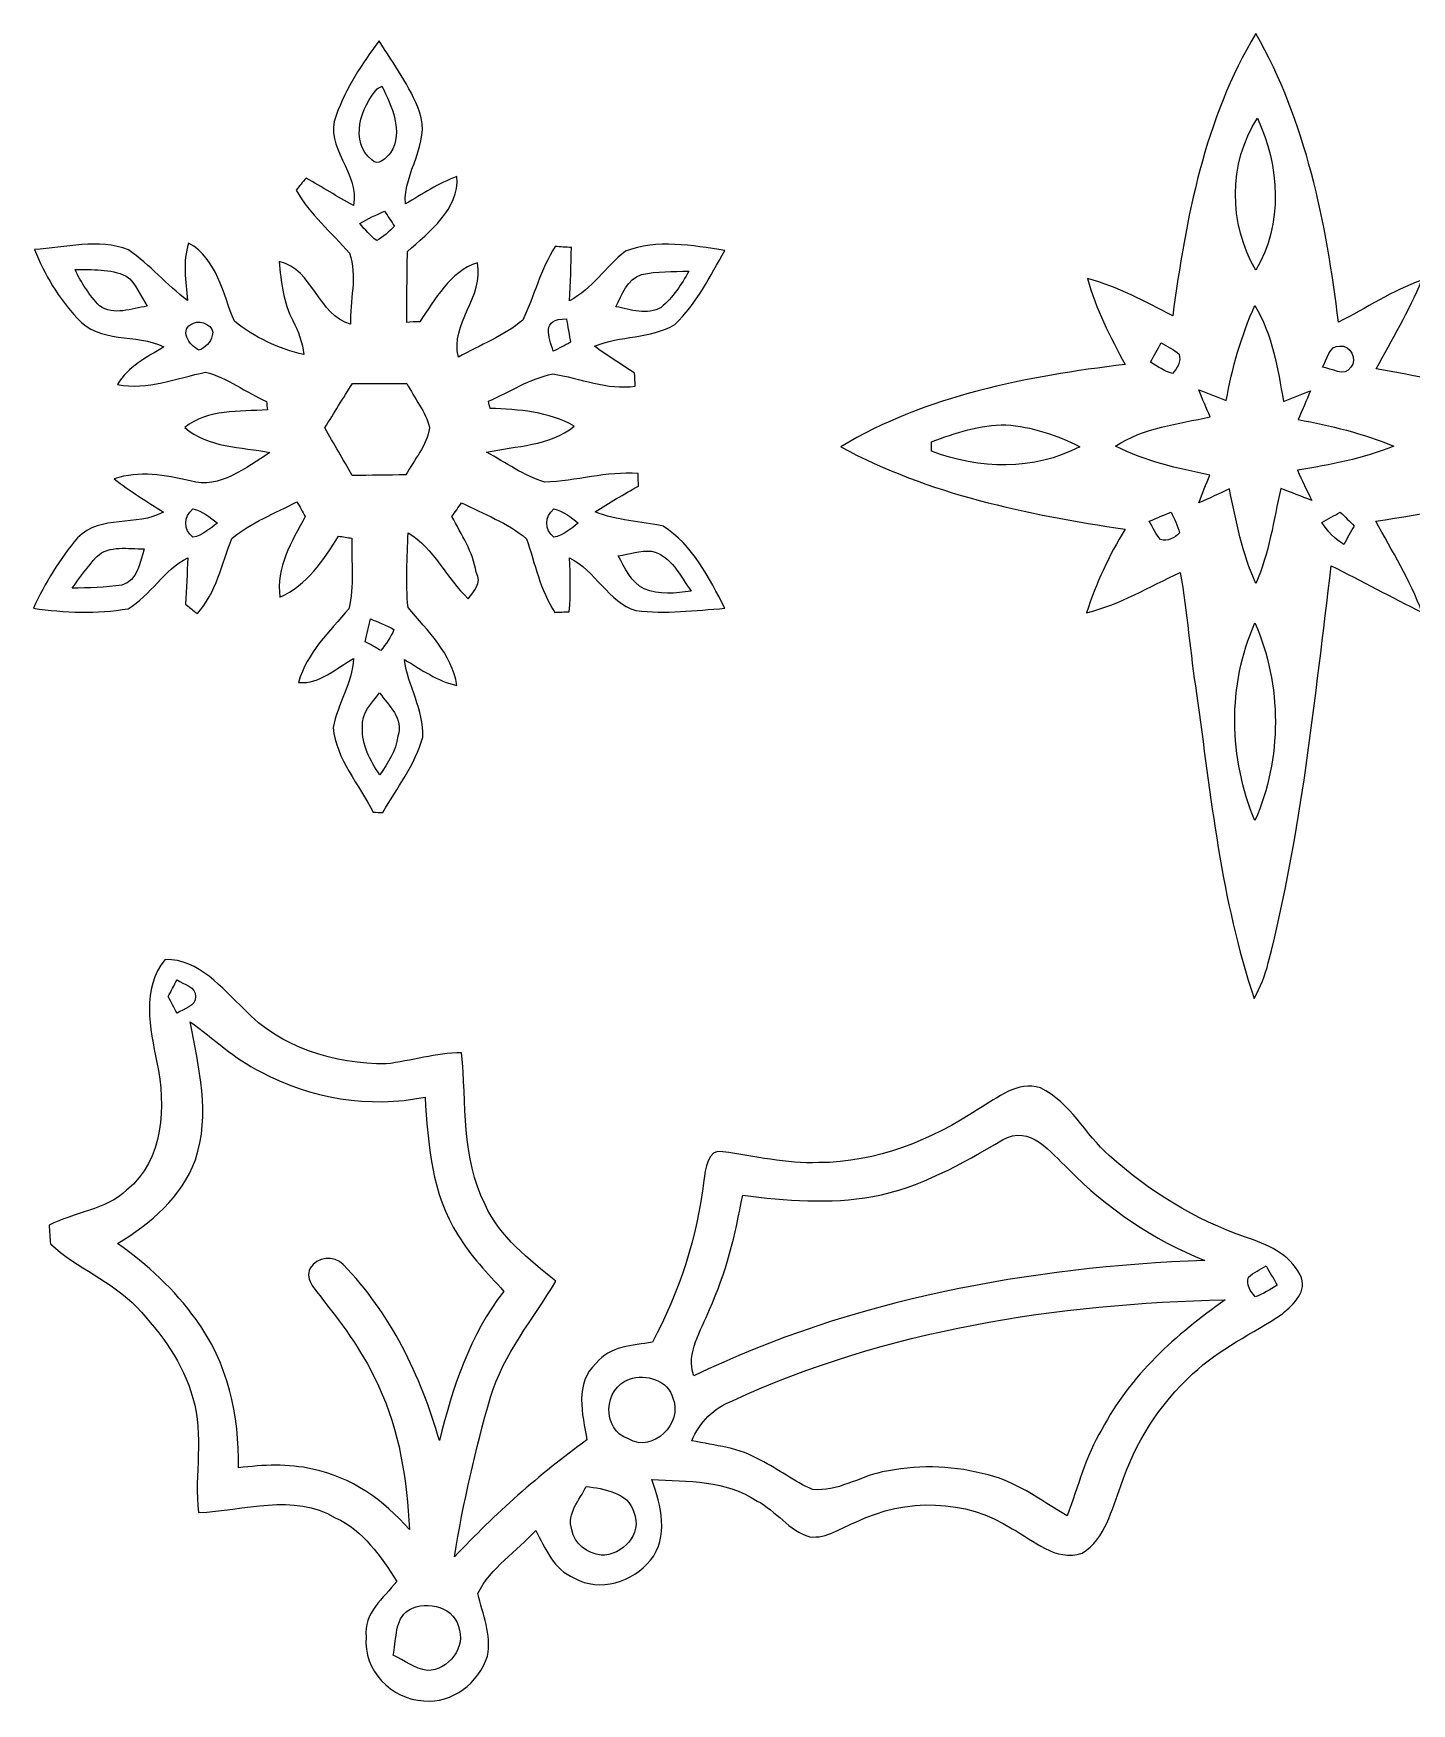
# Model space of a CAD drawing. Header units: centimetres. Extents: x -16.1 to 16.2, y -16 to 16.
# Drawn here: x -15.77 to -1.5, y -1.41 to 15.88 of the extents above; entities that cross this region are included whole.
import ezdxf

# ---------------------------------------------------------------- set-up
doc = ezdxf.new("R2010")
doc.units = ezdxf.units.CM
doc.header["$MEASUREMENT"] = 0
doc.layers.add('Camada 1', color=7, linetype='Continuous')

msp = doc.modelspace()

# ---------------------------------------------------------------- linework, layer by layer
at = {"layer": 'Camada 1', "color": 142}
for points, knots in [([(-12.63826, 15.03433), (-12.53949, 15.31796), (-12.37192, 15.56914), (-12.19235, 15.80691), (-12.19235, 15.80691), (-12.04383, 15.56738), (-11.87027, 15.33772), (-11.77325, 15.07102), (-11.77325, 15.07102), (-11.65437, 14.74117), (-11.94223, 14.45048), (-11.92107, 14.11887), (-11.92107, 14.11887), (-11.74574, 14.21836), (-11.57781, 14.33407), (-11.38661, 14.40215), (-11.38661, 14.40215), (-11.36086, 14.06137), (-11.67448, 13.83242), (-11.89955, 13.62428), (-11.89955, 13.62428), (-11.90343, 13.38016), (-11.90554, 13.13639), (-11.90696, 12.89226), (-11.90696, 12.89226), (-11.86215, 12.89473), (-11.81735, 12.89685), (-11.77219, 12.89897), (-11.77219, 12.89897), (-11.61168, 13.1318), (-11.45999, 13.41367), (-11.17494, 13.50998), (-11.17494, 13.50998), (-11.10192, 13.15332), (-11.45999, 12.88027), (-11.37214, 12.53243), (-11.37214, 12.53243), (-11.14707, 12.6559), (-10.90119, 12.75045), (-10.70328, 12.91625), (-10.70328, 12.91625), (-10.58616, 13.16743), (-10.51913, 13.44083), (-10.36955, 13.67755), (-10.36955, 13.67755), (-10.31346, 13.67367), (-10.25701, 13.67014), (-10.20092, 13.66661), (-10.20092, 13.66661), (-10.20339, 13.48246), (-10.2108, 13.29831), (-10.21962, 13.11416), (-10.21962, 13.11416), (-9.98714, 13.23799), (-9.84497, 13.46906), (-9.64177, 13.62886), (-9.64177, 13.62886), (-9.31157, 13.75481), (-8.95033, 13.68989), (-8.61025, 13.63733), (-8.61025, 13.63733), (-8.76335, 13.36887), (-8.90552, 13.08629), (-9.12848, 12.86827), (-9.12848, 12.86827), (-9.38107, 12.72222), (-9.69504, 12.75609), (-9.96315, 12.64461), (-9.96315, 12.64461), (-9.82733, 12.5476), (-9.68622, 12.45764), (-9.54652, 12.36557), (-9.54652, 12.36557), (-9.5444, 12.33205), (-9.54052, 12.26502), (-9.53841, 12.23151), (-9.53841, 12.23151), (-9.8298, 12.18847), (-10.11061, 12.31336), (-10.39424, 12.35922), (-10.39424, 12.35922), (-10.63131, 12.30806), (-10.8398, 12.1726), (-11.05923, 12.07453), (-11.05923, 12.07453), (-11.05535, 12.05618), (-11.04724, 12.01914), (-11.043, 12.00079), (-11.043, 12.00079), (-10.74632, 11.99127), (-10.43552, 11.96693), (-10.17199, 11.81629), (-10.17199, 11.81629), (-10.42599, 11.60674), (-10.77348, 11.61591), (-11.07899, 11.54677), (-11.07899, 11.54677), (-10.88073, 11.44129), (-10.69411, 11.30053), (-10.47644, 11.23774), (-10.47644, 11.23774), (-10.15189, 11.24691), (-9.83686, 11.35168), (-9.50948, 11.32523), (-9.50948, 11.32523), (-9.50877, 11.29312), (-9.50701, 11.22892), (-9.5063, 11.19681), (-9.5063, 11.19681), (-9.65694, 11.10897), (-9.8104, 11.02572), (-9.95539, 10.9287), (-9.95539, 10.9287), (-9.72891, 10.83945), (-9.48443, 10.83204), (-9.24948, 10.78265), (-9.24948, 10.78265), (-8.9468, 10.58474), (-8.77076, 10.24608), (-8.61025, 9.93034), (-8.61025, 9.93034), (-8.91611, 9.90671), (-9.22655, 9.86966), (-9.53206, 9.90706), (-9.53206, 9.90706), (-9.82345, 9.99525), (-9.94939, 10.32439), (-10.22033, 10.45245), (-10.22033, 10.45245), (-10.21221, 10.26724), (-10.20551, 10.08062), (-10.22421, 9.89542), (-10.22421, 9.89542), (-10.2616, 9.89365), (-10.33639, 9.88977), (-10.37343, 9.88801), (-10.37343, 9.88801), (-10.52477, 10.12049), (-10.57663, 10.39319), (-10.66483, 10.65036), (-10.66483, 10.65036), (-10.85991, 10.81828), (-11.11285, 10.9033), (-11.33793, 11.02395), (-11.33793, 11.02395), (-11.37179, 10.97597), (-11.40566, 10.928), (-11.43882, 10.87967), (-11.43882, 10.87967), (-11.34251, 10.69481), (-11.21728, 10.51419), (-11.1887, 10.30287), (-11.1887, 10.30287), (-11.12026, 10.18681), (-11.21375, 10.1092), (-11.26878, 10.02806), (-11.26878, 10.02806), (-11.49315, 10.24184), (-11.62403, 10.54735), (-11.89249, 10.71351), (-11.89249, 10.71351), (-11.90025, 10.45598), (-11.91966, 10.19669), (-11.8932, 9.93987), (-11.8932, 9.93987), (-11.69, 9.69327), (-11.43917, 9.46432), (-11.38661, 9.13059), (-11.38661, 9.13059), (-11.5884, 9.17575), (-11.75703, 9.29569), (-11.93024, 9.40012), (-11.93024, 9.40012), (-11.89673, 9.1246), (-11.72633, 8.87871), (-11.74115, 8.59614), (-11.74115, 8.59614), (-11.81806, 8.30933), (-12.00891, 8.06803), (-12.15531, 7.81473), (-12.15531, 7.81473), (-12.17965, 7.81544), (-12.22904, 7.8172), (-12.25338, 7.81826), (-12.25338, 7.81826), (-12.39943, 8.10295), (-12.63685, 8.36612), (-12.66966, 8.69527), (-12.66966, 8.69527), (-12.62309, 8.93974), (-12.4714, 9.15494), (-12.4587, 9.40999), (-12.4587, 9.40999), (-12.64003, 9.30875), (-12.80442, 9.14329), (-13.02703, 9.16234), (-13.02703, 9.16234), (-12.94165, 9.47208), (-12.70529, 9.69045), (-12.50527, 9.92611), (-12.50527, 9.92611), (-12.45023, 10.16141), (-12.48163, 10.414), (-12.47634, 10.65565), (-12.47634, 10.65565), (-12.52149, 10.66341), (-12.567, 10.67082), (-12.61216, 10.67823), (-12.61216, 10.67823), (-12.7702, 10.4267), (-12.94024, 10.17446), (-13.22035, 10.04464), (-13.22035, 10.04464), (-13.26727, 10.35015), (-13.09723, 10.62284), (-12.95859, 10.88037), (-12.95859, 10.88037), (-12.98716, 10.93153), (-13.01574, 10.98268), (-13.04431, 11.03383), (-13.04431, 11.03383), (-13.27185, 10.91424), (-13.52056, 10.81828), (-13.71847, 10.65459), (-13.71847, 10.65459), (-13.82078, 10.3886), (-13.88039, 10.09227), (-14.0776, 9.87425), (-14.0776, 9.87425), (-14.11746, 9.90741), (-14.15768, 9.94022), (-14.19754, 9.97303), (-14.19754, 9.97303), (-14.19084, 10.13354), (-14.18096, 10.293), (-14.17532, 10.45351), (-14.17532, 10.45351), (-14.42332, 10.32933), (-14.55949, 10.06369), (-14.79444, 9.92576), (-14.79444, 9.92576), (-15.11618, 9.87037), (-15.45096, 9.88519), (-15.77481, 9.93105), (-15.77481, 9.93105), (-15.65416, 10.1921), (-15.50141, 10.44116), (-15.31691, 10.66165), (-15.31691, 10.66165), (-15.0749, 10.90471), (-14.70801, 10.77066), (-14.4272, 10.92764), (-14.4272, 10.92764), (-14.59936, 11.03877), (-14.77539, 11.14354), (-14.93661, 11.26984), (-14.93661, 11.26984), (-14.68014, 11.36015), (-14.40921, 11.31147), (-14.15098, 11.24973), (-14.15098, 11.24973), (-13.84159, 11.1633), (-13.5703, 11.38837), (-13.32406, 11.54465), (-13.32406, 11.54465), (-13.62181, 11.60498), (-13.96577, 11.58804), (-14.20707, 11.80359), (-14.20707, 11.80359), (-13.96683, 11.99621), (-13.64051, 11.96516), (-13.35088, 11.98562), (-13.35088, 11.98562), (-13.35299, 12.00714), (-13.35758, 12.05018), (-13.35969, 12.0717), (-13.35969, 12.0717), (-13.57277, 12.16554), (-13.76327, 12.319), (-13.99081, 12.37615), (-13.99081, 12.37615), (-14.29209, 12.31512), (-14.59195, 12.18565), (-14.90451, 12.2495), (-14.90451, 12.2495), (-14.79479, 12.43401), (-14.59971, 12.53067), (-14.42261, 12.63791), (-14.42261, 12.63791), (-14.71189, 12.78184), (-15.0943, 12.66684), (-15.32114, 12.93566), (-15.32114, 12.93566), (-15.51446, 13.14027), (-15.65734, 13.38651), (-15.76458, 13.64544), (-15.76458, 13.64544), (-15.4432, 13.66591), (-15.10171, 13.76539), (-14.79021, 13.64227), (-14.79021, 13.64227), (-14.5669, 13.49128), (-14.39616, 13.2775), (-14.17779, 13.11945), (-14.17779, 13.11945), (-14.19507, 13.31701), (-14.2307, 13.51844), (-14.1672, 13.71212), (-14.1672, 13.71212), (-13.86805, 13.55196), (-13.81443, 13.18436), (-13.69201, 12.90461), (-13.69201, 12.90461), (-13.48669, 12.73457), (-13.23234, 12.61921), (-12.97234, 12.55818), (-12.97234, 12.55818), (-12.9854, 12.68236), (-13.02914, 12.79984), (-13.087, 12.90955), (-13.087, 12.90955), (-13.18542, 13.09793), (-13.21153, 13.31348), (-13.22705, 13.52268), (-13.22705, 13.52268), (-12.87039, 13.43413), (-12.82876, 12.96705), (-12.48833, 12.8718), (-12.48833, 12.8718), (-12.50174, 13.11204), (-12.41249, 13.37627), (-12.50103, 13.60699), (-12.50103, 13.60699), (-12.68448, 13.82571), (-12.91273, 14.00845), (-13.05278, 14.26281), (-13.05278, 14.26281), (-13.01856, 14.30373), (-12.98434, 14.34465), (-12.95012, 14.38557), (-12.95012, 14.38557), (-12.78361, 14.29561), (-12.62627, 14.18943), (-12.45729, 14.10406), (-12.45729, 14.10406), (-12.39308, 14.44202), (-12.76809, 14.70554), (-12.63826, 15.03433), (-12.63826, 15.03433), (-12.63826, 15.03433), (-12.63826, 15.03433), (-12.63826, 15.03433)], [0, 0, 0, 0, 0.01123596, 0.01123596, 0.01123596, 0.01123596, 0.02247191, 0.02247191, 0.02247191, 0.02247191, 0.03370787, 0.03370787, 0.03370787, 0.03370787, 0.04494382, 0.04494382, 0.04494382, 0.04494382, 0.05617978, 0.05617978, 0.05617978, 0.05617978, 0.06741573, 0.06741573, 0.06741573, 0.06741573, 0.07865169, 0.07865169, 0.07865169, 0.07865169, 0.08988764, 0.08988764, 0.08988764, 0.08988764, 0.1011236, 0.1011236, 0.1011236, 0.1011236, 0.11235955, 0.11235955, 0.11235955, 0.11235955, 0.12359551, 0.12359551, 0.12359551, 0.12359551, 0.13483146, 0.13483146, 0.13483146, 0.13483146, 0.14606742, 0.14606742, 0.14606742, 0.14606742, 0.15730337, 0.15730337, 0.15730337, 0.15730337, 0.16853933, 0.16853933, 0.16853933, 0.16853933, 0.17977528, 0.17977528, 0.17977528, 0.17977528, 0.19101124, 0.19101124, 0.19101124, 0.19101124, 0.20224719, 0.20224719, 0.20224719, 0.20224719, 0.21348315, 0.21348315, 0.21348315, 0.21348315, 0.2247191, 0.2247191, 0.2247191, 0.2247191, 0.23595506, 0.23595506, 0.23595506, 0.23595506, 0.24719101, 0.24719101, 0.24719101, 0.24719101, 0.25842697, 0.25842697, 0.25842697, 0.25842697, 0.26966292, 0.26966292, 0.26966292, 0.26966292, 0.28089888, 0.28089888, 0.28089888, 0.28089888, 0.29213483, 0.29213483, 0.29213483, 0.29213483, 0.30337079, 0.30337079, 0.30337079, 0.30337079, 0.31460674, 0.31460674, 0.31460674, 0.31460674, 0.3258427, 0.3258427, 0.3258427, 0.3258427, 0.33707865, 0.33707865, 0.33707865, 0.33707865, 0.34831461, 0.34831461, 0.34831461, 0.34831461, 0.35955056, 0.35955056, 0.35955056, 0.35955056, 0.37078652, 0.37078652, 0.37078652, 0.37078652, 0.38202247, 0.38202247, 0.38202247, 0.38202247, 0.39325843, 0.39325843, 0.39325843, 0.39325843, 0.40449438, 0.40449438, 0.40449438, 0.40449438, 0.41573034, 0.41573034, 0.41573034, 0.41573034, 0.42696629, 0.42696629, 0.42696629, 0.42696629, 0.43820225, 0.43820225, 0.43820225, 0.43820225, 0.4494382, 0.4494382, 0.4494382, 0.4494382, 0.46067416, 0.46067416, 0.46067416, 0.46067416, 0.47191011, 0.47191011, 0.47191011, 0.47191011, 0.48314607, 0.48314607, 0.48314607, 0.48314607, 0.49438202, 0.49438202, 0.49438202, 0.49438202, 0.50561798, 0.50561798, 0.50561798, 0.50561798, 0.51685393, 0.51685393, 0.51685393, 0.51685393, 0.52808989, 0.52808989, 0.52808989, 0.52808989, 0.53932584, 0.53932584, 0.53932584, 0.53932584, 0.5505618, 0.5505618, 0.5505618, 0.5505618, 0.56179775, 0.56179775, 0.56179775, 0.56179775, 0.57303371, 0.57303371, 0.57303371, 0.57303371, 0.58426966, 0.58426966, 0.58426966, 0.58426966, 0.59550562, 0.59550562, 0.59550562, 0.59550562, 0.60674157, 0.60674157, 0.60674157, 0.60674157, 0.61797753, 0.61797753, 0.61797753, 0.61797753, 0.62921348, 0.62921348, 0.62921348, 0.62921348, 0.64044944, 0.64044944, 0.64044944, 0.64044944, 0.65168539, 0.65168539, 0.65168539, 0.65168539, 0.66292135, 0.66292135, 0.66292135, 0.66292135, 0.6741573, 0.6741573, 0.6741573, 0.6741573, 0.68539326, 0.68539326, 0.68539326, 0.68539326, 0.69662921, 0.69662921, 0.69662921, 0.69662921, 0.70786517, 0.70786517, 0.70786517, 0.70786517, 0.71910112, 0.71910112, 0.71910112, 0.71910112, 0.73033708, 0.73033708, 0.73033708, 0.73033708, 0.74157303, 0.74157303, 0.74157303, 0.74157303, 0.75280899, 0.75280899, 0.75280899, 0.75280899, 0.76404494, 0.76404494, 0.76404494, 0.76404494, 0.7752809, 0.7752809, 0.7752809, 0.7752809, 0.78651685, 0.78651685, 0.78651685, 0.78651685, 0.79775281, 0.79775281, 0.79775281, 0.79775281, 0.80898876, 0.80898876, 0.80898876, 0.80898876, 0.82022472, 0.82022472, 0.82022472, 0.82022472, 0.83146067, 0.83146067, 0.83146067, 0.83146067, 0.84269663, 0.84269663, 0.84269663, 0.84269663, 0.85393258, 0.85393258, 0.85393258, 0.85393258, 0.86516854, 0.86516854, 0.86516854, 0.86516854, 0.87640449, 0.87640449, 0.87640449, 0.87640449, 0.88764045, 0.88764045, 0.88764045, 0.88764045, 0.8988764, 0.8988764, 0.8988764, 0.8988764, 0.91011236, 0.91011236, 0.91011236, 0.91011236, 0.92134831, 0.92134831, 0.92134831, 0.92134831, 0.93258427, 0.93258427, 0.93258427, 0.93258427, 0.94382022, 0.94382022, 0.94382022, 0.94382022, 0.95505618, 0.95505618, 0.95505618, 0.95505618, 0.96629213, 0.96629213, 0.96629213, 0.96629213, 0.97752809, 0.97752809, 0.97752809, 0.97752809, 1, 1, 1, 1]), ([(-3.97122, 12.96), (-3.83434, 13.96647), (-3.64243, 15.00505), (-3.10833, 15.88488), (-3.10833, 15.88488), (-2.5908, 14.97083), (-2.37878, 13.9259), (-2.2539, 12.89438), (-2.2539, 12.89438), (-1.96533, 13.03761), (-1.69651, 13.22282), (-1.3903, 13.3283), (-1.3903, 13.3283), (-1.52047, 13.00868), (-1.70004, 12.71341), (-1.86196, 12.40931), (-1.86196, 12.40931), (-0.83608, 12.22904), (0.19473, 12.01491), (1.15993, 11.6145), (1.15993, 11.6145), (0.18662, 11.23597), (-0.83397, 10.98444), (-1.8669, 10.83381), (-1.8669, 10.83381), (-1.70039, 10.52266), (-1.51095, 10.22209), (-1.38853, 9.88907), (-1.38853, 9.88907), (-1.70498, 10.04358), (-2.0133, 10.21433), (-2.32869, 10.37096), (-2.32869, 10.37096), (-2.49873, 8.99407), (-2.63349, 7.60589), (-2.98027, 6.25898), (-2.98027, 6.25898), (-3.01272, 6.12951), (-3.06423, 6.00569), (-3.12702, 5.88821), (-3.12702, 5.88821), (-3.47169, 6.90809), (-3.5747, 7.98795), (-3.72463, 9.0484), (-3.72463, 9.0484), (-3.78883, 9.46538), (-3.82058, 9.8866), (-3.89255, 10.30217), (-3.89255, 10.30217), (-4.21217, 10.15436), (-4.51767, 9.96738), (-4.86269, 9.88377), (-4.86269, 9.88377), (-4.76744, 10.18822), (-4.6288, 10.47679), (-4.46511, 10.7502), (-4.46511, 10.7502), (-5.47758, 10.90119), (-6.50169, 11.11038), (-7.4101, 11.60286), (-7.4101, 11.60286), (-6.52286, 12.13626), (-5.47934, 12.33241), (-4.4644, 12.45588), (-4.4644, 12.45588), (-4.6161, 12.74233), (-4.77167, 13.0302), (-4.85246, 13.34664), (-4.85246, 13.34664), (-4.54201, 13.26021), (-4.25556, 13.10852), (-3.97122, 12.96), (-3.97122, 12.96), (-3.97122, 12.96), (-3.97122, 12.96), (-3.97122, 12.96)], [0, 0, 0, 0, 0.05, 0.05, 0.05, 0.05, 0.1, 0.1, 0.1, 0.1, 0.15, 0.15, 0.15, 0.15, 0.2, 0.2, 0.2, 0.2, 0.25, 0.25, 0.25, 0.25, 0.3, 0.3, 0.3, 0.3, 0.35, 0.35, 0.35, 0.35, 0.4, 0.4, 0.4, 0.4, 0.45, 0.45, 0.45, 0.45, 0.5, 0.5, 0.5, 0.5, 0.55, 0.55, 0.55, 0.55, 0.6, 0.6, 0.6, 0.6, 0.65, 0.65, 0.65, 0.65, 0.7, 0.7, 0.7, 0.7, 0.75, 0.75, 0.75, 0.75, 0.8, 0.8, 0.8, 0.8, 0.85, 0.85, 0.85, 0.85, 0.9, 0.9, 0.9, 0.9, 1, 1, 1, 1]), ([(-12.21176, 15.30914), (-12.38144, 15.13276), (-12.5028, 14.75493), (-12.26855, 14.57642), (-12.26855, 14.57642), (-12.20611, 14.50093), (-12.11827, 14.59724), (-12.07453, 14.6491), (-12.07453, 14.6491), (-11.93694, 14.86429), (-12.06394, 15.13664), (-12.16484, 15.33913), (-12.16484, 15.33913), (-12.17648, 15.33172), (-12.20011, 15.31691), (-12.21176, 15.30914), (-12.21176, 15.30914), (-12.21176, 15.30914), (-12.21176, 15.30914), (-12.21176, 15.30914)], [0, 0, 0, 0, 0.16666667, 0.16666667, 0.16666667, 0.16666667, 0.33333333, 0.33333333, 0.33333333, 0.33333333, 0.5, 0.5, 0.5, 0.5, 0.66666667, 0.66666667, 0.66666667, 0.66666667, 1, 1, 1, 1]), ([(-3.11044, 13.43342), (-2.82434, 13.90897), (-2.8635, 14.51469), (-3.09386, 15.00611), (-3.09386, 15.00611), (-3.39725, 14.53621), (-3.3909, 13.91356), (-3.11044, 13.43342), (-3.11044, 13.43342), (-3.11044, 13.43342), (-3.11044, 13.43342), (-3.11044, 13.43342)], [0, 0, 0, 0, 0.25, 0.25, 0.25, 0.25, 0.5, 0.5, 0.5, 0.5, 1, 1, 1, 1]), ([(-12.39414, 13.91673), (-12.33946, 13.85358), (-12.28549, 13.78867), (-12.21811, 13.73858), (-12.21811, 13.73858), (-12.14649, 13.77491), (-12.0904, 13.83347), (-12.0329, 13.8878), (-12.0329, 13.8878), (-12.06818, 13.93931), (-12.10239, 13.99152), (-12.13661, 14.04338), (-12.13661, 14.04338), (-12.22481, 14.00563), (-12.31053, 13.9633), (-12.39414, 13.91673), (-12.39414, 13.91673), (-12.39414, 13.91673), (-12.39414, 13.91673), (-12.39414, 13.91673)], [0, 0, 0, 0, 0.16666667, 0.16666667, 0.16666667, 0.16666667, 0.33333333, 0.33333333, 0.33333333, 0.33333333, 0.5, 0.5, 0.5, 0.5, 0.66666667, 0.66666667, 0.66666667, 0.66666667, 1, 1, 1, 1]), ([(-15.34372, 13.44013), (-15.28092, 13.30149), (-15.19379, 13.17378), (-15.08972, 13.06266), (-15.08972, 13.06266), (-14.94296, 12.95929), (-14.75669, 13.03373), (-14.59512, 13.05948), (-14.59512, 13.05948), (-14.66638, 13.16284), (-14.70695, 13.29725), (-14.81349, 13.37169), (-14.81349, 13.37169), (-14.97718, 13.44965), (-15.16662, 13.43519), (-15.34372, 13.44013), (-15.34372, 13.44013), (-15.34372, 13.44013), (-15.34372, 13.44013), (-15.34372, 13.44013)], [0, 0, 0, 0, 0.16666667, 0.16666667, 0.16666667, 0.16666667, 0.33333333, 0.33333333, 0.33333333, 0.33333333, 0.5, 0.5, 0.5, 0.5, 0.66666667, 0.66666667, 0.66666667, 0.66666667, 1, 1, 1, 1]), ([(-9.47385, 13.38756), (-9.62343, 13.3417), (-9.67599, 13.17978), (-9.73914, 13.05419), (-9.73914, 13.05419), (-9.58991, 13.02244), (-9.41317, 12.96352), (-9.27171, 13.04678), (-9.27171, 13.04678), (-9.14894, 13.14803), (-9.05898, 13.2842), (-8.98454, 13.42355), (-8.98454, 13.42355), (-9.14753, 13.41332), (-9.31474, 13.42496), (-9.47385, 13.38756), (-9.47385, 13.38756), (-9.47385, 13.38756), (-9.47385, 13.38756), (-9.47385, 13.38756)], [0, 0, 0, 0, 0.16666667, 0.16666667, 0.16666667, 0.16666667, 0.33333333, 0.33333333, 0.33333333, 0.33333333, 0.5, 0.5, 0.5, 0.5, 0.66666667, 0.66666667, 0.66666667, 0.66666667, 1, 1, 1, 1]), ([(-3.41559, 12.08158), (-3.50979, 12.11933), (-3.60398, 12.15778), (-3.69923, 12.19306), (-3.69923, 12.19306), (-3.66395, 12.09851), (-3.62373, 12.00573), (-3.58211, 11.91366), (-3.58211, 11.91366), (-3.91442, 11.83746), (-4.27179, 11.80394), (-4.56212, 11.61097), (-4.56212, 11.61097), (-4.25768, 11.45152), (-3.91936, 11.37885), (-3.58528, 11.31041), (-3.58528, 11.31041), (-3.6255, 11.21551), (-3.6643, 11.11956), (-3.69888, 11.02254), (-3.69888, 11.02254), (-3.59234, 11.0684), (-3.48756, 11.1185), (-3.38279, 11.16859), (-3.38279, 11.16859), (-3.31717, 10.83557), (-3.24908, 10.49831), (-3.11009, 10.18681), (-3.11009, 10.18681), (-2.97356, 10.49937), (-2.92241, 10.84086), (-2.85221, 11.17247), (-2.85221, 11.17247), (-2.74461, 11.1312), (-2.63807, 11.08816), (-2.52977, 11.04829), (-2.52977, 11.04829), (-2.58198, 11.1506), (-2.63172, 11.25432), (-2.67688, 11.3598), (-2.67688, 11.3598), (-2.33998, 11.41765), (-1.99919, 11.47974), (-1.68134, 11.61027), (-1.68134, 11.61027), (-1.9999, 11.73939), (-2.33327, 11.82546), (-2.67123, 11.88508), (-2.67123, 11.88508), (-2.6289, 11.98421), (-2.5848, 12.08264), (-2.54494, 12.18283), (-2.54494, 12.18283), (-2.63772, 12.14614), (-2.7305, 12.10874), (-2.82399, 12.07382), (-2.82399, 12.07382), (-2.88114, 12.4146), (-2.93934, 12.76632), (-3.11997, 13.06689), (-3.11997, 13.06689), (-3.26037, 12.75256), (-3.35668, 12.42025), (-3.41559, 12.08158), (-3.41559, 12.08158), (-3.41559, 12.08158), (-3.41559, 12.08158), (-3.41559, 12.08158)], [0, 0, 0, 0, 0.05555556, 0.05555556, 0.05555556, 0.05555556, 0.11111111, 0.11111111, 0.11111111, 0.11111111, 0.16666667, 0.16666667, 0.16666667, 0.16666667, 0.22222222, 0.22222222, 0.22222222, 0.22222222, 0.27777778, 0.27777778, 0.27777778, 0.27777778, 0.33333333, 0.33333333, 0.33333333, 0.33333333, 0.38888889, 0.38888889, 0.38888889, 0.38888889, 0.44444444, 0.44444444, 0.44444444, 0.44444444, 0.5, 0.5, 0.5, 0.5, 0.55555556, 0.55555556, 0.55555556, 0.55555556, 0.61111111, 0.61111111, 0.61111111, 0.61111111, 0.66666667, 0.66666667, 0.66666667, 0.66666667, 0.72222222, 0.72222222, 0.72222222, 0.72222222, 0.77777778, 0.77777778, 0.77777778, 0.77777778, 0.83333333, 0.83333333, 0.83333333, 0.83333333, 0.88888889, 0.88888889, 0.88888889, 0.88888889, 1, 1, 1, 1]), ([(-14.1164, 12.88344), (-14.27374, 12.82488), (-14.16262, 12.65237), (-14.05749, 12.60263), (-14.05749, 12.60263), (-13.99575, 12.63403), (-13.93296, 12.68236), (-13.92132, 12.75574), (-13.92132, 12.75574), (-13.88816, 12.85311), (-14.03738, 12.92401), (-14.1164, 12.88344), (-14.1164, 12.88344), (-14.1164, 12.88344), (-14.1164, 12.88344), (-14.1164, 12.88344)], [0, 0, 0, 0, 0.2, 0.2, 0.2, 0.2, 0.4, 0.4, 0.4, 0.4, 0.6, 0.6, 0.6, 0.6, 1, 1, 1, 1]), ([(-10.3886, 12.59205), (-10.32898, 12.62309), (-10.26901, 12.65414), (-10.20939, 12.68518), (-10.20939, 12.68518), (-10.22033, 12.74586), (-10.24184, 12.86686), (-10.25243, 12.92754), (-10.25243, 12.92754), (-10.51736, 12.93495), (-10.43552, 12.73951), (-10.3886, 12.59205), (-10.3886, 12.59205), (-10.3886, 12.59205), (-10.3886, 12.59205), (-10.3886, 12.59205)], [0, 0, 0, 0, 0.2, 0.2, 0.2, 0.2, 0.4, 0.4, 0.4, 0.4, 0.6, 0.6, 0.6, 0.6, 1, 1, 1, 1]), ([(-4.0894, 12.67883), (-4.12679, 12.61286), (-4.16384, 12.54689), (-4.20123, 12.48057), (-4.20123, 12.48057), (-4.12891, 12.43471), (-4.05659, 12.38567), (-3.97369, 12.36063), (-3.97369, 12.36063), (-3.92465, 12.41496), (-3.88126, 12.48657), (-3.90454, 12.56242), (-3.90454, 12.56242), (-3.95887, 12.61181), (-4.0259, 12.64391), (-4.0894, 12.67883), (-4.0894, 12.67883), (-4.0894, 12.67883), (-4.0894, 12.67883), (-4.0894, 12.67883)], [0, 0, 0, 0, 0.16666667, 0.16666667, 0.16666667, 0.16666667, 0.33333333, 0.33333333, 0.33333333, 0.33333333, 0.5, 0.5, 0.5, 0.5, 0.66666667, 0.66666667, 0.66666667, 0.66666667, 1, 1, 1, 1]), ([(-2.4197, 12.42801), (-2.32586, 12.41848), (-2.19181, 12.32041), (-2.12443, 12.42624), (-2.12443, 12.42624), (-2.05211, 12.51126), (-2.12901, 12.65802), (-2.23943, 12.64673), (-2.23943, 12.64673), (-2.35373, 12.6559), (-2.36926, 12.50174), (-2.4197, 12.42801), (-2.4197, 12.42801), (-2.4197, 12.42801), (-2.4197, 12.42801), (-2.4197, 12.42801)], [0, 0, 0, 0, 0.2, 0.2, 0.2, 0.2, 0.4, 0.4, 0.4, 0.4, 0.6, 0.6, 0.6, 0.6, 1, 1, 1, 1]), ([(-12.47034, 12.25762), (-12.567, 12.10627), (-12.65978, 11.95246), (-12.75503, 11.80006), (-12.75503, 11.80006), (-12.66155, 11.63496), (-12.56665, 11.47022), (-12.47069, 11.30653), (-12.47069, 11.30653), (-12.28549, 11.30759), (-12.10063, 11.30935), (-11.91542, 11.31217), (-11.91542, 11.31217), (-11.83111, 11.47163), (-11.69564, 11.61591), (-11.67024, 11.79936), (-11.67024, 11.79936), (-11.70975, 11.96869), (-11.82829, 12.10698), (-11.90625, 12.25903), (-11.90625, 12.25903), (-12.09428, 12.25938), (-12.28231, 12.25867), (-12.47034, 12.25762), (-12.47034, 12.25762), (-12.47034, 12.25762), (-12.47034, 12.25762), (-12.47034, 12.25762)], [0, 0, 0, 0, 0.125, 0.125, 0.125, 0.125, 0.25, 0.25, 0.25, 0.25, 0.375, 0.375, 0.375, 0.375, 0.5, 0.5, 0.5, 0.5, 0.625, 0.625, 0.625, 0.625, 0.75, 0.75, 0.75, 0.75, 1, 1, 1, 1]), ([(-6.471, 11.65578), (-6.471, 11.63144), (-6.471, 11.58205), (-6.471, 11.55771), (-6.471, 11.55771), (-5.97606, 11.37144), (-5.40879, 11.35027), (-4.93289, 11.60427), (-4.93289, 11.60427), (-5.17172, 11.72457), (-5.42996, 11.81347), (-5.69877, 11.8297), (-5.69877, 11.8297), (-5.96688, 11.83181), (-6.22265, 11.74644), (-6.471, 11.65578), (-6.471, 11.65578), (-6.471, 11.65578), (-6.471, 11.65578), (-6.471, 11.65578)], [0, 0, 0, 0, 0.16666667, 0.16666667, 0.16666667, 0.16666667, 0.33333333, 0.33333333, 0.33333333, 0.33333333, 0.5, 0.5, 0.5, 0.5, 0.66666667, 0.66666667, 0.66666667, 0.66666667, 1, 1, 1, 1]), ([(-14.12205, 10.95939), (-14.21977, 10.88214), (-14.21977, 10.74314), (-14.12205, 10.66588), (-14.12205, 10.66588), (-14.02327, 10.68529), (-13.94601, 10.75337), (-13.8684, 10.81264), (-13.8684, 10.81264), (-13.94601, 10.87191), (-14.02327, 10.94034), (-14.12205, 10.95939), (-14.12205, 10.95939), (-14.12205, 10.95939), (-14.12205, 10.95939), (-14.12205, 10.95939)], [0, 0, 0, 0, 0.2, 0.2, 0.2, 0.2, 0.4, 0.4, 0.4, 0.4, 0.6, 0.6, 0.6, 0.6, 1, 1, 1, 1]), ([(-10.3826, 10.95939), (-10.48032, 10.88214), (-10.48032, 10.74314), (-10.3826, 10.66588), (-10.3826, 10.66588), (-10.28383, 10.68529), (-10.20657, 10.75337), (-10.12896, 10.81264), (-10.12896, 10.81264), (-10.20657, 10.87191), (-10.28383, 10.94034), (-10.3826, 10.95939), (-10.3826, 10.95939), (-10.3826, 10.95939), (-10.3826, 10.95939), (-10.3826, 10.95939)], [0, 0, 0, 0, 0.2, 0.2, 0.2, 0.2, 0.4, 0.4, 0.4, 0.4, 0.6, 0.6, 0.6, 0.6, 1, 1, 1, 1]), ([(-4.21358, 10.83239), (-4.17865, 10.76678), (-4.14655, 10.69799), (-4.0961, 10.64225), (-4.0961, 10.64225), (-4.02202, 10.62002), (-3.95076, 10.65918), (-3.89996, 10.71104), (-3.89996, 10.71104), (-3.9183, 10.78689), (-3.95393, 10.85674), (-3.98745, 10.92694), (-3.98745, 10.92694), (-4.06294, 10.89519), (-4.13844, 10.86379), (-4.21358, 10.83239), (-4.21358, 10.83239), (-4.21358, 10.83239), (-4.21358, 10.83239), (-4.21358, 10.83239)], [0, 0, 0, 0, 0.16666667, 0.16666667, 0.16666667, 0.16666667, 0.33333333, 0.33333333, 0.33333333, 0.33333333, 0.5, 0.5, 0.5, 0.5, 0.66666667, 0.66666667, 0.66666667, 0.66666667, 1, 1, 1, 1]), ([(-2.42464, 10.81828), (-2.36714, 10.72586), (-2.29164, 10.65071), (-2.19922, 10.59286), (-2.19922, 10.59286), (-2.16288, 10.65601), (-2.12654, 10.71951), (-2.09021, 10.78265), (-2.09021, 10.78265), (-2.13819, 10.83134), (-2.18652, 10.87931), (-2.23485, 10.92729), (-2.23485, 10.92729), (-2.29835, 10.89096), (-2.36185, 10.85497), (-2.42464, 10.81828), (-2.42464, 10.81828), (-2.42464, 10.81828), (-2.42464, 10.81828), (-2.42464, 10.81828)], [0, 0, 0, 0, 0.16666667, 0.16666667, 0.16666667, 0.16666667, 0.33333333, 0.33333333, 0.33333333, 0.33333333, 0.5, 0.5, 0.5, 0.5, 0.66666667, 0.66666667, 0.66666667, 0.66666667, 1, 1, 1, 1]), ([(-15.12006, 10.46445), (-15.21143, 10.36144), (-15.29256, 10.24925), (-15.37406, 10.13848), (-15.37406, 10.13848), (-15.20155, 10.14342), (-15.02798, 10.14483), (-14.85759, 10.16988), (-14.85759, 10.16988), (-14.69778, 10.21539), (-14.6685, 10.41541), (-14.62687, 10.54629), (-14.62687, 10.54629), (-14.79197, 10.54276), (-14.98882, 10.58898), (-15.12006, 10.46445), (-15.12006, 10.46445), (-15.12006, 10.46445), (-15.12006, 10.46445), (-15.12006, 10.46445)], [0, 0, 0, 0, 0.16666667, 0.16666667, 0.16666667, 0.16666667, 0.33333333, 0.33333333, 0.33333333, 0.33333333, 0.5, 0.5, 0.5, 0.5, 0.66666667, 0.66666667, 0.66666667, 0.66666667, 1, 1, 1, 1]), ([(-9.71515, 10.47291), (-9.64706, 10.34591), (-9.5818, 10.20198), (-9.44809, 10.13142), (-9.44809, 10.13142), (-9.29181, 10.06687), (-9.12178, 10.08521), (-8.95914, 10.10779), (-8.95914, 10.10779), (-9.0738, 10.2616), (-9.16376, 10.47397), (-9.37048, 10.52301), (-9.37048, 10.52301), (-9.48725, 10.52901), (-9.6012, 10.49302), (-9.71515, 10.47291), (-9.71515, 10.47291), (-9.71515, 10.47291), (-9.71515, 10.47291), (-9.71515, 10.47291)], [0, 0, 0, 0, 0.16666667, 0.16666667, 0.16666667, 0.16666667, 0.33333333, 0.33333333, 0.33333333, 0.33333333, 0.5, 0.5, 0.5, 0.5, 0.66666667, 0.66666667, 0.66666667, 0.66666667, 1, 1, 1, 1]), ([(-12.28372, 9.82133), (-12.30242, 9.74266), (-12.32041, 9.66399), (-12.33734, 9.58462), (-12.33734, 9.58462), (-12.28302, 9.55463), (-12.22869, 9.52429), (-12.17401, 9.4936), (-12.17401, 9.4936), (-12.12321, 9.56134), (-12.071, 9.62977), (-12.03995, 9.7095), (-12.03995, 9.7095), (-12.1158, 9.75607), (-12.20258, 9.78817), (-12.28372, 9.82133), (-12.28372, 9.82133), (-12.28372, 9.82133), (-12.28372, 9.82133), (-12.28372, 9.82133)], [0, 0, 0, 0, 0.16666667, 0.16666667, 0.16666667, 0.16666667, 0.33333333, 0.33333333, 0.33333333, 0.33333333, 0.5, 0.5, 0.5, 0.5, 0.66666667, 0.66666667, 0.66666667, 0.66666667, 1, 1, 1, 1]), ([(-3.11891, 9.77829), (-3.40572, 9.13589), (-3.38984, 8.37353), (-3.11926, 7.73077), (-3.11926, 7.73077), (-2.83633, 8.37494), (-2.83704, 9.13377), (-3.11891, 9.77829)], [0, 0, 0, 0, 0.33333333, 0.33333333, 0.33333333, 0.33333333, 1, 1, 1, 1]), ([(-12.36557, 8.69809), (-12.37298, 8.51429), (-12.28372, 8.35201), (-12.186, 8.20526), (-12.186, 8.20526), (-12.10345, 8.32697), (-12.01596, 8.45538), (-11.99797, 8.60531), (-11.99797, 8.60531), (-11.93553, 8.79087), (-12.09534, 8.9214), (-12.18741, 9.05439), (-12.18741, 9.05439), (-12.26749, 8.94997), (-12.38003, 8.84167), (-12.36557, 8.69809)], [0, 0, 0, 0, 0.2, 0.2, 0.2, 0.2, 0.4, 0.4, 0.4, 0.4, 0.6, 0.6, 0.6, 0.6, 1, 1, 1, 1]), ([(-14.40991, 6.29356), (-14.05361, 6.29849), (-13.82748, 5.9944), (-13.58971, 5.77744), (-13.58971, 5.77744), (-13.21717, 5.37774), (-12.65379, 5.20806), (-12.12003, 5.21053), (-12.12003, 5.21053), (-11.85863, 5.24298), (-11.60463, 5.32659), (-11.33863, 5.32589), (-11.33863, 5.32589), (-11.2843, 4.80272), (-11.34322, 4.23933), (-11.09592, 3.75567), (-11.09592, 3.75567), (-10.94352, 3.41806), (-10.63978, 3.19052), (-10.36285, 2.95945), (-10.36285, 2.95945), (-10.59674, 2.56469), (-10.90542, 2.20663), (-11.03948, 1.76001), (-11.03948, 1.76001), (-11.19434, 1.21708), (-11.32311, 0.66499), (-11.41236, 0.10724), (-11.41236, 0.10724), (-10.98973, 0.54857), (-10.53747, 0.96097), (-10.0397, 1.31692), (-10.0397, 1.31692), (-10.08627, 1.58186), (-10.17411, 1.90817), (-9.94269, 2.11102), (-9.94269, 2.11102), (-9.80581, 2.28918), (-9.56557, 2.29447), (-9.36202, 2.32763), (-9.36202, 2.32763), (-9.08226, 2.84798), (-8.89353, 3.41665), (-8.83038, 4.00509), (-8.83038, 4.00509), (-8.80851, 4.10386), (-8.79651, 4.34587), (-8.63036, 4.30107), (-8.63036, 4.30107), (-8.30086, 4.25732), (-7.97454, 4.17442), (-7.63905, 4.18924), (-7.63905, 4.18924), (-7.04321, 4.18888), (-6.47065, 4.42101), (-5.98029, 4.74627), (-5.98029, 4.74627), (-5.78626, 4.85669), (-5.58094, 5.04119), (-5.3407, 4.96217), (-5.3407, 4.96217), (-5.03061, 4.81224), (-4.87892, 4.48275), (-4.62774, 4.26261), (-4.62774, 4.26261), (-4.21852, 3.89255), (-3.73803, 3.59692), (-3.21522, 3.41806), (-3.21522, 3.41806), (-2.99932, 3.34469), (-2.75908, 3.24167), (-2.65148, 3.02754), (-2.65148, 3.02754), (-2.5654, 2.85468), (-2.71956, 2.72309), (-2.83281, 2.62361), (-2.83281, 2.62361), (-3.1436, 2.41723), (-3.49179, 2.26025), (-3.76414, 1.9999), (-3.76414, 1.9999), (-4.10774, 1.68663), (-4.36598, 1.28235), (-4.50744, 0.83961), (-4.50744, 0.83961), (-4.60834, 0.59302), (-4.66478, 0.29281), (-4.90784, 0.14429), (-4.90784, 0.14429), (-5.18795, 0.05292), (-5.40879, 0.27658), (-5.63527, 0.39723), (-5.63527, 0.39723), (-6.11046, 0.70767), (-6.74264, 0.7172), (-7.2457, 0.46814), (-7.2457, 0.46814), (-7.40269, 0.41028), (-7.5565, 0.29245), (-7.73183, 0.31291), (-7.73183, 0.31291), (-7.94738, 0.37571), (-8.07861, 0.58385), (-8.27581, 0.68333), (-8.27581, 0.68333), (-8.59614, 0.90205), (-8.99689, 0.88688), (-9.36696, 0.90523), (-9.36696, 0.90523), (-9.27418, 0.63747), (-9.18492, 0.31291), (-9.38213, 0.07056), (-9.38213, 0.07056), (-9.56204, -0.15311), (-9.90953, -0.26423), (-10.17023, -0.11395), (-10.17023, -0.11395), (-10.38472, -0.02681), (-10.46939, 0.19226), (-10.57063, 0.37959), (-10.57063, 0.37959), (-10.76607, 0.16157), (-11.03948, -0.006), (-11.17, -0.27446), (-11.17, -0.27446), (-11.12132, -0.48789), (-11.02572, -0.69815), (-11.07017, -0.92428), (-11.07017, -0.92428), (-11.16013, -1.1998), (-11.43282, -1.41429), (-11.72986, -1.38677), (-11.72986, -1.38677), (-12.06923, -1.36772), (-12.3571, -1.06962), (-12.32782, -0.72319), (-12.32782, -0.72319), (-12.35781, -0.47696), (-12.14684, -0.32068), (-12.00926, -0.14993), (-12.00926, -0.14993), (-12.17295, 0.11077), (-12.3571, 0.37712), (-12.64673, 0.51082), (-12.64673, 0.51082), (-13.07818, 0.77258), (-13.59711, 0.58032), (-14.0656, 0.5648), (-14.0656, 0.5648), (-14.11005, 0.9592), (-14.00493, 1.3649), (-14.12275, 1.75013), (-14.12275, 1.75013), (-14.22083, 2.11102), (-14.45084, 2.42041), (-14.70166, 2.69028), (-14.70166, 2.69028), (-14.95919, 2.96228), (-15.32855, 3.09457), (-15.59878, 3.34821), (-15.59878, 3.34821), (-15.60195, 3.39584), (-15.6083, 3.49144), (-15.61112, 3.53942), (-15.61112, 3.53942), (-15.35077, 3.67912), (-15.02833, 3.69253), (-14.80644, 3.90596), (-14.80644, 3.90596), (-14.42297, 4.21887), (-14.39968, 4.77696), (-14.49493, 5.22711), (-14.49493, 5.22711), (-14.56761, 5.57777), (-14.66003, 5.99122), (-14.40991, 6.29356), (-14.40991, 6.29356), (-14.40991, 6.29356), (-14.40991, 6.29356), (-14.40991, 6.29356)], [0, 0, 0, 0, 0.02173913, 0.02173913, 0.02173913, 0.02173913, 0.04347826, 0.04347826, 0.04347826, 0.04347826, 0.06521739, 0.06521739, 0.06521739, 0.06521739, 0.08695652, 0.08695652, 0.08695652, 0.08695652, 0.10869565, 0.10869565, 0.10869565, 0.10869565, 0.13043478, 0.13043478, 0.13043478, 0.13043478, 0.15217391, 0.15217391, 0.15217391, 0.15217391, 0.17391304, 0.17391304, 0.17391304, 0.17391304, 0.19565217, 0.19565217, 0.19565217, 0.19565217, 0.2173913, 0.2173913, 0.2173913, 0.2173913, 0.23913043, 0.23913043, 0.23913043, 0.23913043, 0.26086957, 0.26086957, 0.26086957, 0.26086957, 0.2826087, 0.2826087, 0.2826087, 0.2826087, 0.30434783, 0.30434783, 0.30434783, 0.30434783, 0.32608696, 0.32608696, 0.32608696, 0.32608696, 0.34782609, 0.34782609, 0.34782609, 0.34782609, 0.36956522, 0.36956522, 0.36956522, 0.36956522, 0.39130435, 0.39130435, 0.39130435, 0.39130435, 0.41304348, 0.41304348, 0.41304348, 0.41304348, 0.43478261, 0.43478261, 0.43478261, 0.43478261, 0.45652174, 0.45652174, 0.45652174, 0.45652174, 0.47826087, 0.47826087, 0.47826087, 0.47826087, 0.5, 0.5, 0.5, 0.5, 0.52173913, 0.52173913, 0.52173913, 0.52173913, 0.54347826, 0.54347826, 0.54347826, 0.54347826, 0.56521739, 0.56521739, 0.56521739, 0.56521739, 0.58695652, 0.58695652, 0.58695652, 0.58695652, 0.60869565, 0.60869565, 0.60869565, 0.60869565, 0.63043478, 0.63043478, 0.63043478, 0.63043478, 0.65217391, 0.65217391, 0.65217391, 0.65217391, 0.67391304, 0.67391304, 0.67391304, 0.67391304, 0.69565217, 0.69565217, 0.69565217, 0.69565217, 0.7173913, 0.7173913, 0.7173913, 0.7173913, 0.73913043, 0.73913043, 0.73913043, 0.73913043, 0.76086957, 0.76086957, 0.76086957, 0.76086957, 0.7826087, 0.7826087, 0.7826087, 0.7826087, 0.80434783, 0.80434783, 0.80434783, 0.80434783, 0.82608696, 0.82608696, 0.82608696, 0.82608696, 0.84782609, 0.84782609, 0.84782609, 0.84782609, 0.86956522, 0.86956522, 0.86956522, 0.86956522, 0.89130435, 0.89130435, 0.89130435, 0.89130435, 0.91304348, 0.91304348, 0.91304348, 0.91304348, 0.93478261, 0.93478261, 0.93478261, 0.93478261, 0.95652174, 0.95652174, 0.95652174, 0.95652174, 1, 1, 1, 1]), ([(-14.28609, 6.08259), (-14.31713, 6.02474), (-14.34783, 5.96688), (-14.37887, 5.90903), (-14.37887, 5.90903), (-14.34783, 5.85117), (-14.31713, 5.79367), (-14.28609, 5.73546), (-14.28609, 5.73546), (-14.21977, 5.78485), (-14.08783, 5.80637), (-14.09524, 5.90903), (-14.09524, 5.90903), (-14.08783, 6.01169), (-14.21977, 6.03321), (-14.28609, 6.08259), (-14.28609, 6.08259), (-14.28609, 6.08259), (-14.28609, 6.08259), (-14.28609, 6.08259)], [0, 0, 0, 0, 0.16666667, 0.16666667, 0.16666667, 0.16666667, 0.33333333, 0.33333333, 0.33333333, 0.33333333, 0.5, 0.5, 0.5, 0.5, 0.66666667, 0.66666667, 0.66666667, 0.66666667, 1, 1, 1, 1]), ([(-14.14921, 5.64797), (-14.06454, 5.17843), (-13.93578, 4.68806), (-14.097, 4.21746), (-14.097, 4.21746), (-14.23705, 3.83152), (-14.56126, 3.55671), (-14.90345, 3.35104), (-14.90345, 3.35104), (-14.59301, 3.13267), (-14.31114, 2.87267), (-14.08994, 2.56258), (-14.08994, 2.56258), (-13.76257, 2.12302), (-13.64121, 1.56774), (-13.64862, 1.02694), (-13.64862, 1.02694), (-13.39427, 1.06045), (-13.13462, 1.06998), (-12.88239, 1.01529), (-12.88239, 1.01529), (-12.48445, 0.93451), (-12.14367, 0.69003), (-11.87873, 0.39017), (-11.87873, 0.39017), (-11.90519, 0.89747), (-11.97892, 1.41393), (-12.20011, 1.87607), (-12.20011, 1.87607), (-12.34405, 2.19639), (-12.54654, 2.48497), (-12.76738, 2.75661), (-12.76738, 2.75661), (-12.82806, 2.85397), (-12.97446, 2.96968), (-12.90602, 3.09668), (-12.90602, 3.09668), (-12.83794, 3.21169), (-12.65767, 3.23286), (-12.56594, 3.13302), (-12.56594, 3.13302), (-12.07276, 2.62996), (-11.76126, 1.98014), (-11.56794, 1.30916), (-11.56794, 1.30916), (-11.43071, 1.85667), (-11.25643, 2.4063), (-10.90048, 2.85574), (-10.90048, 2.85574), (-11.07087, 3.04024), (-11.24585, 3.22368), (-11.37638, 3.43958), (-11.37638, 3.43958), (-11.64731, 3.86115), (-11.68682, 4.38115), (-11.71681, 4.86798), (-11.71681, 4.86798), (-12.29325, 4.74909), (-12.90779, 4.85352), (-13.42425, 5.13186), (-13.42425, 5.13186), (-13.69095, 5.26697), (-13.91038, 5.47194), (-14.14921, 5.64797), (-14.14921, 5.64797), (-14.14921, 5.64797), (-14.14921, 5.64797), (-14.14921, 5.64797)], [0, 0, 0, 0, 0.05555556, 0.05555556, 0.05555556, 0.05555556, 0.11111111, 0.11111111, 0.11111111, 0.11111111, 0.16666667, 0.16666667, 0.16666667, 0.16666667, 0.22222222, 0.22222222, 0.22222222, 0.22222222, 0.27777778, 0.27777778, 0.27777778, 0.27777778, 0.33333333, 0.33333333, 0.33333333, 0.33333333, 0.38888889, 0.38888889, 0.38888889, 0.38888889, 0.44444444, 0.44444444, 0.44444444, 0.44444444, 0.5, 0.5, 0.5, 0.5, 0.55555556, 0.55555556, 0.55555556, 0.55555556, 0.61111111, 0.61111111, 0.61111111, 0.61111111, 0.66666667, 0.66666667, 0.66666667, 0.66666667, 0.72222222, 0.72222222, 0.72222222, 0.72222222, 0.77777778, 0.77777778, 0.77777778, 0.77777778, 0.83333333, 0.83333333, 0.83333333, 0.83333333, 0.88888889, 0.88888889, 0.88888889, 0.88888889, 1, 1, 1, 1]), ([(-5.73511, 4.42348), (-6.15633, 4.17548), (-6.59095, 3.92853), (-7.07813, 3.83716), (-7.07813, 3.83716), (-7.52369, 3.75814), (-7.98019, 3.79377), (-8.4261, 3.85057), (-8.4261, 3.85057), (-8.5023, 3.44558), (-8.59755, 3.04165), (-8.77147, 2.66594), (-8.77147, 2.66594), (-8.85366, 2.44722), (-9.01629, 2.22321), (-8.93374, 1.97979), (-8.93374, 1.97979), (-7.28733, 2.7753), (-5.45606, 3.10727), (-3.63926, 3.17606), (-3.63926, 3.17606), (-4.16983, 3.38914), (-4.65138, 3.71228), (-5.05072, 4.1215), (-5.05072, 4.1215), (-5.23663, 4.2926), (-5.4423, 4.5907), (-5.73511, 4.42348), (-5.73511, 4.42348), (-5.73511, 4.42348), (-5.73511, 4.42348), (-5.73511, 4.42348)], [0, 0, 0, 0, 0.11111111, 0.11111111, 0.11111111, 0.11111111, 0.22222222, 0.22222222, 0.22222222, 0.22222222, 0.33333333, 0.33333333, 0.33333333, 0.33333333, 0.44444444, 0.44444444, 0.44444444, 0.44444444, 0.55555556, 0.55555556, 0.55555556, 0.55555556, 0.66666667, 0.66666667, 0.66666667, 0.66666667, 0.77777778, 0.77777778, 0.77777778, 0.77777778, 1, 1, 1, 1]), ([(-3.18629, 3.00214), (-3.20993, 2.92629), (-3.16653, 2.85468), (-3.11714, 2.80035), (-3.11714, 2.80035), (-3.03424, 2.8254), (-2.96192, 2.87443), (-2.8896, 2.92029), (-2.8896, 2.92029), (-2.927, 2.98662), (-2.96439, 3.05259), (-3.00143, 3.11856), (-3.00143, 3.11856), (-3.06529, 3.08363), (-3.13196, 3.05153), (-3.18629, 3.00214), (-3.18629, 3.00214), (-3.18629, 3.00214), (-3.18629, 3.00214), (-3.18629, 3.00214)], [0, 0, 0, 0, 0.16666667, 0.16666667, 0.16666667, 0.16666667, 0.33333333, 0.33333333, 0.33333333, 0.33333333, 0.5, 0.5, 0.5, 0.5, 0.66666667, 0.66666667, 0.66666667, 0.66666667, 1, 1, 1, 1]), ([(-8.53193, 1.72332), (-8.72596, 1.64712), (-8.87589, 1.50001), (-8.9535, 1.30739), (-8.9535, 1.30739), (-8.71185, 1.26048), (-8.45608, 1.23543), (-8.24054, 1.10596), (-8.24054, 1.10596), (-8.05568, 1.01494), (-7.89199, 0.883), (-7.70149, 0.80363), (-7.70149, 0.80363), (-7.44467, 0.77788), (-7.22348, 0.9331), (-6.98041, 0.98496), (-6.98041, 0.98496), (-6.64034, 1.05516), (-6.28086, 1.05833), (-5.94431, 0.96732), (-5.94431, 0.96732), (-5.61375, 0.90876), (-5.34776, 0.69286), (-5.06307, 0.53128), (-5.06307, 0.53128), (-4.95018, 0.83185), (-4.87363, 1.149), (-4.705, 1.42558), (-4.705, 1.42558), (-4.4129, 1.98402), (-3.93771, 2.41088), (-3.42724, 2.76648), (-3.42724, 2.76648), (-5.17066, 2.73226), (-6.93773, 2.45639), (-8.53193, 1.72332), (-8.53193, 1.72332), (-8.53193, 1.72332), (-8.53193, 1.72332), (-8.53193, 1.72332)], [0, 0, 0, 0, 0.09090909, 0.09090909, 0.09090909, 0.09090909, 0.18181818, 0.18181818, 0.18181818, 0.18181818, 0.27272727, 0.27272727, 0.27272727, 0.27272727, 0.36363636, 0.36363636, 0.36363636, 0.36363636, 0.45454545, 0.45454545, 0.45454545, 0.45454545, 0.54545455, 0.54545455, 0.54545455, 0.54545455, 0.63636364, 0.63636364, 0.63636364, 0.63636364, 0.72727273, 0.72727273, 0.72727273, 0.72727273, 0.81818182, 0.81818182, 0.81818182, 0.81818182, 1, 1, 1, 1]), ([(-9.59944, 1.94522), (-9.86755, 1.8602), (-9.8933, 1.42099), (-9.60826, 1.3268), (-9.60826, 1.3268), (-9.35108, 1.17722), (-9.04275, 1.49296), (-9.14929, 1.74801), (-9.14929, 1.74801), (-9.19833, 1.93569), (-9.42869, 2.00554), (-9.59944, 1.94522), (-9.59944, 1.94522), (-9.59944, 1.94522), (-9.59944, 1.94522), (-9.59944, 1.94522)], [0, 0, 0, 0, 0.2, 0.2, 0.2, 0.2, 0.4, 0.4, 0.4, 0.4, 0.6, 0.6, 0.6, 0.6, 1, 1, 1, 1]), ([(-10.04676, 0.83538), (-10.11379, 0.69286), (-10.25137, 0.55986), (-10.19634, 0.38523), (-10.19634, 0.38523), (-10.17517, 0.23813), (-10.03159, 0.14464), (-9.89401, 0.12171), (-9.89401, 0.12171), (-9.67281, 0.12206), (-9.45903, 0.33726), (-9.55393, 0.56868), (-9.55393, 0.56868), (-9.61496, 0.77682), (-9.86649, 0.80927), (-10.04676, 0.83538), (-10.04676, 0.83538), (-10.04676, 0.83538), (-10.04676, 0.83538), (-10.04676, 0.83538)], [0, 0, 0, 0, 0.16666667, 0.16666667, 0.16666667, 0.16666667, 0.33333333, 0.33333333, 0.33333333, 0.33333333, 0.5, 0.5, 0.5, 0.5, 0.66666667, 0.66666667, 0.66666667, 0.66666667, 1, 1, 1, 1]), ([(-11.91613, -0.46673), (-12.03713, -0.57891), (-12.00997, -0.77011), (-12.04842, -0.91334), (-12.04842, -0.91334), (-11.932, -0.96626), (-11.82405, -1.05269), (-11.69388, -1.07068), (-11.69388, -1.07068), (-11.47516, -1.07421), (-11.28466, -0.82338), (-11.37179, -0.6156), (-11.37179, -0.6156), (-11.43141, -0.39088), (-11.74538, -0.3362), (-11.91613, -0.46673)], [0, 0, 0, 0, 0.2, 0.2, 0.2, 0.2, 0.4, 0.4, 0.4, 0.4, 0.6, 0.6, 0.6, 0.6, 1, 1, 1, 1])]:
    msp.add_open_spline(points, degree=3, knots=knots, dxfattribs=at)

doc.saveas('drawing.dxf')
